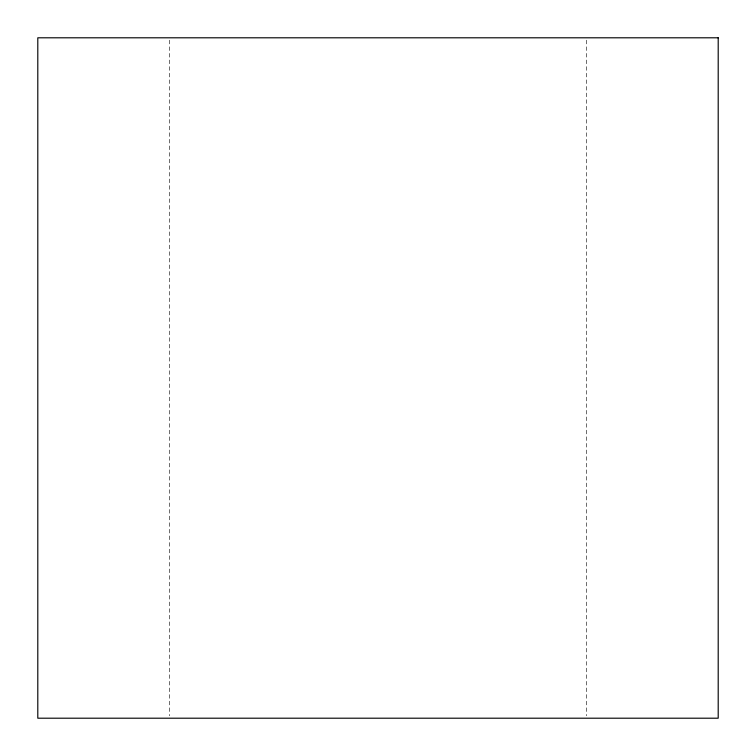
<?xml version="1.0" encoding="UTF-8"?>
<svg xmlns="http://www.w3.org/2000/svg" width="756" height="756" viewBox="0 0 756 756"><rect width="100%" height="100%" fill="white"/><g stroke="black" fill="none" stroke-linecap="round" stroke-linejoin="round"><path stroke-width="0.57" stroke-dasharray="3.78 2.83" d="M586.656 40.163L586.656 715.837M169.344 40.163L169.344 715.837"/><path stroke-width="1.13" d="M718.2 37.8L37.8 37.8L37.8 718.2L718.2 718.2L718.2 37.8"/></g></svg>
